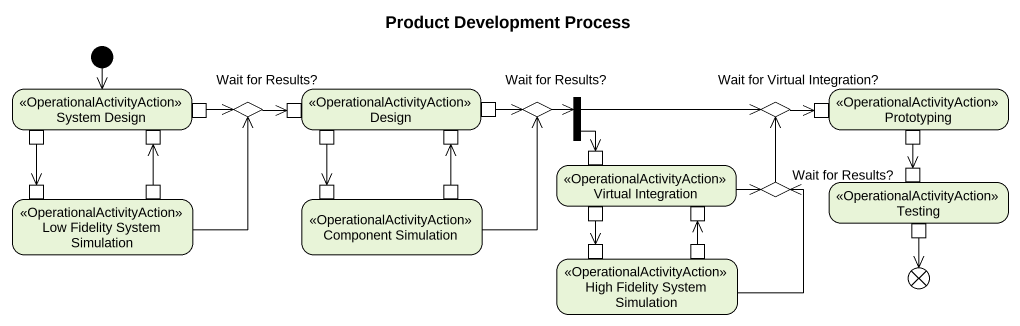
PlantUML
@startuml
title Product Development Process
hide empty description
state "System Design" as System_Design <<OperationalActivityAction>> {
  state pin1 <<outputPin>>
  state pin2 <<inputPin>>
  state pin3 <<outputPin>>
}
state "Wait for Results?" as Wait_for_Results <<choice>>
state Design <<OperationalActivityAction>> {
  state pin4 <<inputPin>>
  state pin5 <<outputPin>>
  state pin6 <<inputPin>>
  state pin7 <<outputPin>>
}
state "Wait for Results?" as Wait_for_Results_2 <<choice>>
state fork1 <<fork>>
state "Wait for Virtual Integration?" as Wait_for_Virtual_Integration <<choice>>
state Prototyping <<OperationalActivityAction>> {
  state pin8 <<inputPin>>
  state pin9 <<outputPin>>
}
state "Virtual Integration" as Virtual_Integration <<OperationalActivityAction>> {
  state pin14 <<inputPin>>
  state pin16 <<outputPin>>
  state pin18 <<inputPin>>
}
state "Wait for Results?" as Wait_for_Results_3 <<choice>>
state Testing <<OperationalActivityAction>> {
  state pin15 <<inputPin>>
  state pin20 <<outputPin>>
}
state "Low Fidelity System Simulation" as Low_Fidelity_System <<OperationalActivityAction>> {
  state pin10 <<inputPin>>
  state pin11 <<outputPin>>
}
state "Component Simulation" as Component_Simulation <<OperationalActivityAction>> {
  state pin12 <<inputPin>>
  state pin13 <<outputPin>>
}
state "High Fidelity System Simulation" as High_Fidelity_System <<OperationalActivityAction>> {
  state pin17 <<inputPin>>
  state pin19 <<outputPin>>
}
state flowfinal1 <<end>>
[*] --> System_Design
pin1 --> pin10
pin3 -right-> Wait_for_Results
Wait_for_Results -right-> pin4
pin5 --> pin12
pin7 -right-> Wait_for_Results_2
Wait_for_Results_2 -right-> fork1
fork1 -right-> Wait_for_Virtual_Integration
fork1 --> pin14
Wait_for_Virtual_Integration -right-> pin8
pin9 --> pin15
pin11 -up-> pin2
pin13 -up-> pin6
Virtual_Integration -right-> Wait_for_Results_3
Wait_for_Results_3 -up-> Wait_for_Virtual_Integration
Low_Fidelity_System -up-> Wait_for_Results
Component_Simulation -up-> Wait_for_Results_2
pin16 --> pin17
pin19 -up-> pin18
pin20 --> flowfinal1
High_Fidelity_System -up-> Wait_for_Results_3
@enduml
